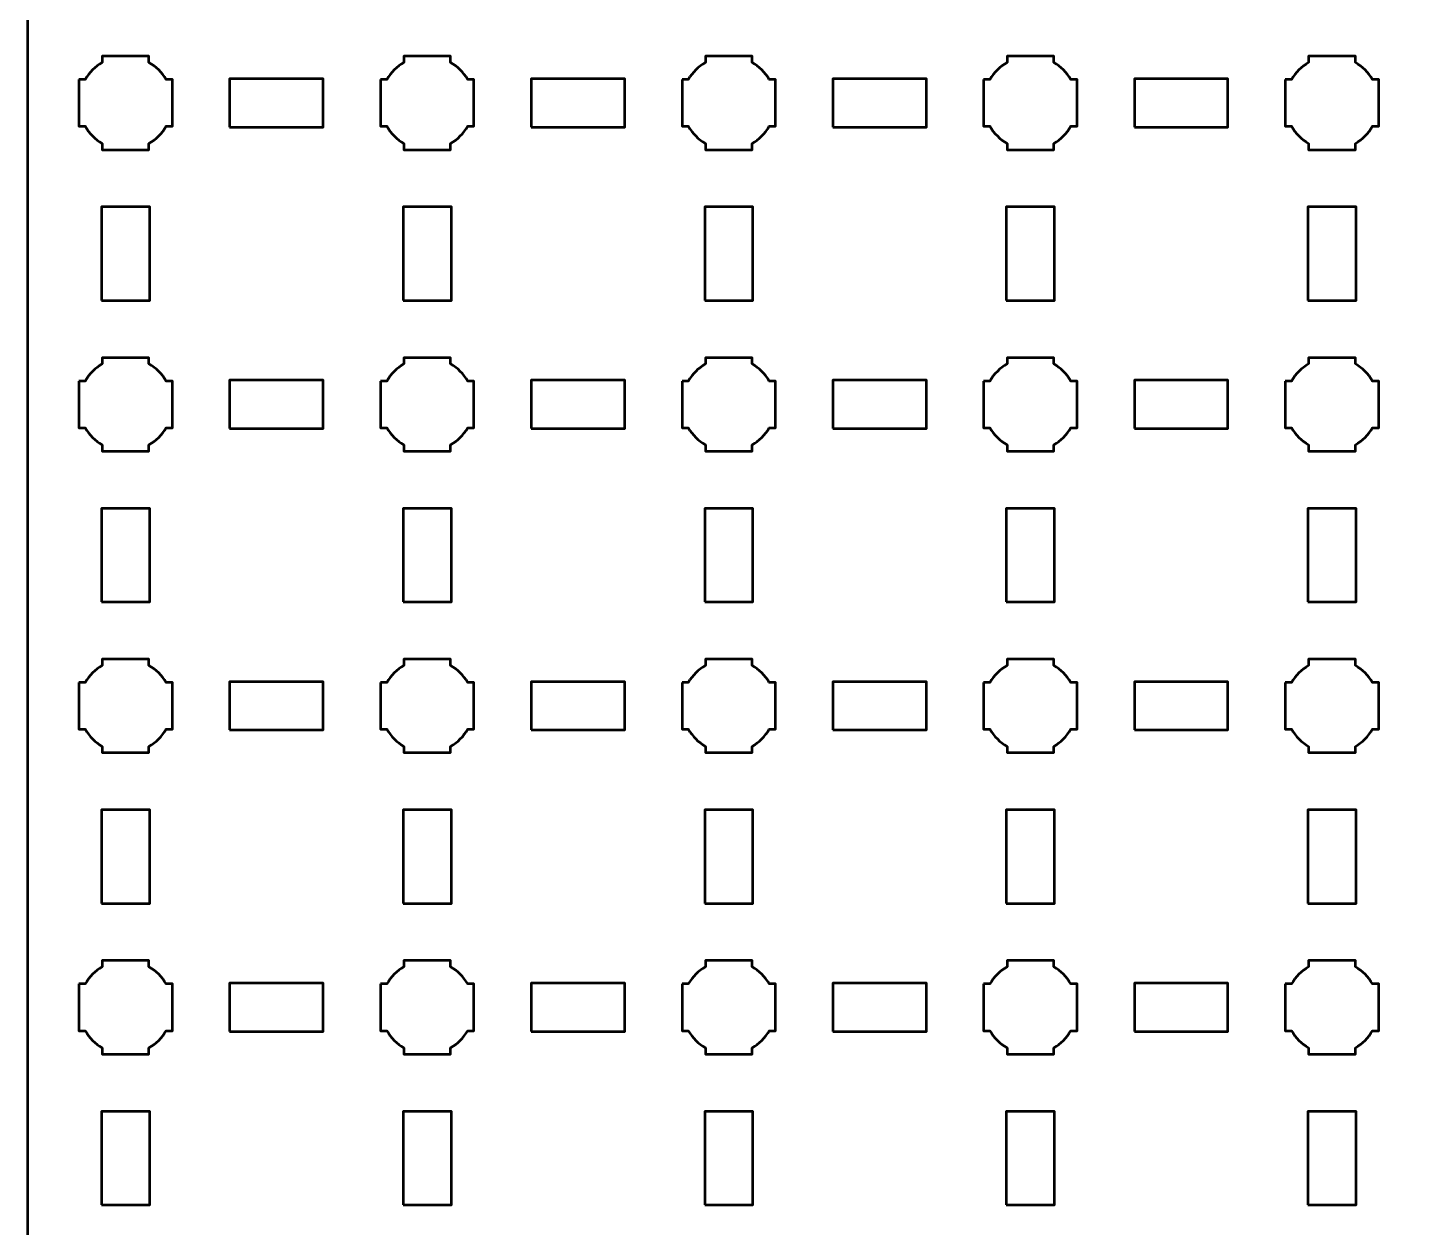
# Model space of a CAD drawing. Header units: centimetres. Extents: x -30.1 to 9.2, y -44.5 to 14.8.
# Drawn here: x -30.15 to -21, y -23.31 to -15.35 of the extents above; entities that cross this region are included whole.
import ezdxf

# ---------------------------------------------------------------- set-up
doc = ezdxf.new("R2010")
doc.units = ezdxf.units.CM
doc.header["$MEASUREMENT"] = 0
doc.layers.add('Layer 1', color=7, linetype='Continuous')

msp = doc.modelspace()

# ---------------------------------------------------------------- linework, layer by layer
at = {"layer": 'Layer 1', "color": 250, "lineweight": 53}
for points in [[(-28.81, -16.01), (-28.19, -16.01), (-28.19, -15.69), (-28.81, -15.69), (-28.81, -16.01)], [(-26.81, -16.01), (-26.19, -16.01), (-26.19, -15.69), (-26.81, -15.69), (-26.81, -16.01)], [(-24.81, -16.01), (-24.19, -16.01), (-24.19, -15.69), (-24.81, -15.69), (-24.81, -16.01)], [(-22.81, -16.01), (-22.19, -16.01), (-22.19, -15.69), (-22.81, -15.69), (-22.81, -16.01)], [(-29.66, -17.16), (-29.34, -17.16), (-29.34, -16.54), (-29.66, -16.54), (-29.66, -17.16)], [(-27.66, -17.16), (-27.34, -17.16), (-27.34, -16.54), (-27.66, -16.54), (-27.66, -17.16)], [(-25.66, -17.16), (-25.34, -17.16), (-25.34, -16.54), (-25.66, -16.54), (-25.66, -17.16)], [(-23.66, -17.16), (-23.34, -17.16), (-23.34, -16.54), (-23.66, -16.54), (-23.66, -17.16)], [(-21.66, -17.16), (-21.34, -17.16), (-21.34, -16.54), (-21.66, -16.54), (-21.66, -17.16)], [(-28.81, -18.01), (-28.19, -18.01), (-28.19, -17.69), (-28.81, -17.69), (-28.81, -18.01)], [(-26.81, -18.01), (-26.19, -18.01), (-26.19, -17.69), (-26.81, -17.69), (-26.81, -18.01)], [(-24.81, -18.01), (-24.19, -18.01), (-24.19, -17.69), (-24.81, -17.69), (-24.81, -18.01)], [(-22.81, -18.01), (-22.19, -18.01), (-22.19, -17.69), (-22.81, -17.69), (-22.81, -18.01)], [(-29.66, -19.16), (-29.34, -19.16), (-29.34, -18.54), (-29.66, -18.54), (-29.66, -19.16)], [(-27.66, -19.16), (-27.34, -19.16), (-27.34, -18.54), (-27.66, -18.54), (-27.66, -19.16)], [(-25.66, -19.16), (-25.34, -19.16), (-25.34, -18.54), (-25.66, -18.54), (-25.66, -19.16)], [(-23.66, -19.16), (-23.34, -19.16), (-23.34, -18.54), (-23.66, -18.54), (-23.66, -19.16)], [(-21.66, -19.16), (-21.34, -19.16), (-21.34, -18.54), (-21.66, -18.54), (-21.66, -19.16)], [(-28.81, -20.01), (-28.19, -20.01), (-28.19, -19.69), (-28.81, -19.69), (-28.81, -20.01)], [(-26.81, -20.01), (-26.19, -20.01), (-26.19, -19.69), (-26.81, -19.69), (-26.81, -20.01)], [(-24.81, -20.01), (-24.19, -20.01), (-24.19, -19.69), (-24.81, -19.69), (-24.81, -20.01)], [(-22.81, -20.01), (-22.19, -20.01), (-22.19, -19.69), (-22.81, -19.69), (-22.81, -20.01)], [(-29.66, -21.16), (-29.34, -21.16), (-29.34, -20.54), (-29.66, -20.54), (-29.66, -21.16)], [(-27.66, -21.16), (-27.34, -21.16), (-27.34, -20.54), (-27.66, -20.54), (-27.66, -21.16)], [(-25.66, -21.16), (-25.34, -21.16), (-25.34, -20.54), (-25.66, -20.54), (-25.66, -21.16)], [(-23.66, -21.16), (-23.34, -21.16), (-23.34, -20.54), (-23.66, -20.54), (-23.66, -21.16)], [(-21.66, -21.16), (-21.34, -21.16), (-21.34, -20.54), (-21.66, -20.54), (-21.66, -21.16)], [(-28.81, -22.01), (-28.19, -22.01), (-28.19, -21.69), (-28.81, -21.69), (-28.81, -22.01)], [(-26.81, -22.01), (-26.19, -22.01), (-26.19, -21.69), (-26.81, -21.69), (-26.81, -22.01)], [(-24.81, -22.01), (-24.19, -22.01), (-24.19, -21.69), (-24.81, -21.69), (-24.81, -22.01)], [(-22.81, -22.01), (-22.19, -22.01), (-22.19, -21.69), (-22.81, -21.69), (-22.81, -22.01)], [(-29.66, -23.16), (-29.34, -23.16), (-29.34, -22.54), (-29.66, -22.54), (-29.66, -23.16)], [(-27.66, -23.16), (-27.34, -23.16), (-27.34, -22.54), (-27.66, -22.54), (-27.66, -23.16)], [(-25.66, -23.16), (-25.34, -23.16), (-25.34, -22.54), (-25.66, -22.54), (-25.66, -23.16)], [(-23.66, -23.16), (-23.34, -23.16), (-23.34, -22.54), (-23.66, -22.54), (-23.66, -23.16)], [(-21.66, -23.16), (-21.34, -23.16), (-21.34, -22.54), (-21.66, -22.54), (-21.66, -23.16)]]:
    msp.add_lwpolyline(points, close=True, dxfattribs=at)
msp.add_open_spline([(-30.15, -44), (-30.15, -44), (-30.15, 14.3), (-30.15, 14.3), (-30.15, 14.3), (-30.15, 14.57609), (-29.92609, 14.8), (-29.65, 14.8), (-29.65, 14.8), (-29.65, 14.8), (8.65, 14.8), (8.65, 14.8), (8.65, 14.8), (8.92609, 14.8), (9.15, 14.57609), (9.15, 14.3), (9.15, 14.3), (9.15, 14.3), (9.15, -44), (9.15, -44), (9.15, -44), (9.15, -44.27609), (8.92609, -44.5), (8.65, -44.5), (8.65, -44.5), (8.65, -44.5), (-29.65, -44.5), (-29.65, -44.5), (-29.65, -44.5), (-29.92609, -44.5), (-30.15, -44.27609), (-30.15, -44)], degree=3, knots=[0, 0, 0, 0, 0.125, 0.125, 0.125, 0.125, 0.25, 0.25, 0.25, 0.25, 0.375, 0.375, 0.375, 0.375, 0.5, 0.5, 0.5, 0.5, 0.625, 0.625, 0.625, 0.625, 0.75, 0.75, 0.75, 0.75, 0.875, 0.875, 0.875, 0.875, 1, 1, 1, 1], dxfattribs=at)
at = {"layer": 'Layer 1', "lineweight": 53}
for points in [[(-29.81, -15.695), (-29.81, -15.695), (-29.76851, -15.695), (-29.76851, -15.695), (-29.76851, -15.695), (-29.74128, -15.64795), (-29.70205, -15.60872), (-29.655, -15.58149), (-29.655, -15.58149), (-29.655, -15.58149), (-29.655, -15.54), (-29.655, -15.54), (-29.655, -15.54), (-29.655, -15.54), (-29.5, -15.54), (-29.5, -15.54), (-29.5, -15.54), (-29.5, -15.54), (-29.345, -15.54), (-29.345, -15.54), (-29.345, -15.54), (-29.345, -15.54), (-29.345, -15.58149), (-29.345, -15.58149), (-29.345, -15.58149), (-29.29795, -15.60872), (-29.25872, -15.64795), (-29.23149, -15.695), (-29.23149, -15.695), (-29.23149, -15.695), (-29.19, -15.695), (-29.19, -15.695), (-29.19, -15.695), (-29.19, -15.695), (-29.19, -15.85), (-29.19, -15.85), (-29.19, -15.85), (-29.19, -15.85), (-29.19, -16.005), (-29.19, -16.005), (-29.19, -16.005), (-29.19, -16.005), (-29.23149, -16.005), (-29.23149, -16.005), (-29.23149, -16.005), (-29.25872, -16.05205), (-29.29795, -16.09128), (-29.345, -16.11851), (-29.345, -16.11851), (-29.345, -16.11851), (-29.345, -16.16), (-29.345, -16.16), (-29.345, -16.16), (-29.345, -16.16), (-29.5, -16.16), (-29.5, -16.16), (-29.5, -16.16), (-29.5, -16.16), (-29.655, -16.16), (-29.655, -16.16), (-29.655, -16.16), (-29.655, -16.16), (-29.655, -16.11851), (-29.655, -16.11851), (-29.655, -16.11851), (-29.70205, -16.09128), (-29.74128, -16.05205), (-29.76851, -16.005), (-29.76851, -16.005), (-29.76851, -16.005), (-29.81, -16.005), (-29.81, -16.005), (-29.81, -16.005), (-29.81, -16.005), (-29.81, -15.85), (-29.81, -15.85), (-29.81, -15.85), (-29.81, -15.85), (-29.81, -15.695), (-29.81, -15.695)], [(-27.81, -15.695), (-27.81, -15.695), (-27.76851, -15.695), (-27.76851, -15.695), (-27.76851, -15.695), (-27.74128, -15.64795), (-27.70205, -15.60872), (-27.655, -15.58149), (-27.655, -15.58149), (-27.655, -15.58149), (-27.655, -15.54), (-27.655, -15.54), (-27.655, -15.54), (-27.655, -15.54), (-27.5, -15.54), (-27.5, -15.54), (-27.5, -15.54), (-27.5, -15.54), (-27.345, -15.54), (-27.345, -15.54), (-27.345, -15.54), (-27.345, -15.54), (-27.345, -15.58149), (-27.345, -15.58149), (-27.345, -15.58149), (-27.29795, -15.60872), (-27.25872, -15.64795), (-27.23149, -15.695), (-27.23149, -15.695), (-27.23149, -15.695), (-27.19, -15.695), (-27.19, -15.695), (-27.19, -15.695), (-27.19, -15.695), (-27.19, -15.85), (-27.19, -15.85), (-27.19, -15.85), (-27.19, -15.85), (-27.19, -16.005), (-27.19, -16.005), (-27.19, -16.005), (-27.19, -16.005), (-27.23149, -16.005), (-27.23149, -16.005), (-27.23149, -16.005), (-27.25872, -16.05205), (-27.29795, -16.09128), (-27.345, -16.11851), (-27.345, -16.11851), (-27.345, -16.11851), (-27.345, -16.16), (-27.345, -16.16), (-27.345, -16.16), (-27.345, -16.16), (-27.5, -16.16), (-27.5, -16.16), (-27.5, -16.16), (-27.5, -16.16), (-27.655, -16.16), (-27.655, -16.16), (-27.655, -16.16), (-27.655, -16.16), (-27.655, -16.11851), (-27.655, -16.11851), (-27.655, -16.11851), (-27.70205, -16.09128), (-27.74128, -16.05205), (-27.76851, -16.005), (-27.76851, -16.005), (-27.76851, -16.005), (-27.81, -16.005), (-27.81, -16.005), (-27.81, -16.005), (-27.81, -16.005), (-27.81, -15.85), (-27.81, -15.85), (-27.81, -15.85), (-27.81, -15.85), (-27.81, -15.695), (-27.81, -15.695)], [(-25.81, -15.695), (-25.81, -15.695), (-25.76851, -15.695), (-25.76851, -15.695), (-25.76851, -15.695), (-25.74128, -15.64795), (-25.70205, -15.60872), (-25.655, -15.58149), (-25.655, -15.58149), (-25.655, -15.58149), (-25.655, -15.54), (-25.655, -15.54), (-25.655, -15.54), (-25.655, -15.54), (-25.5, -15.54), (-25.5, -15.54), (-25.5, -15.54), (-25.5, -15.54), (-25.345, -15.54), (-25.345, -15.54), (-25.345, -15.54), (-25.345, -15.54), (-25.345, -15.58149), (-25.345, -15.58149), (-25.345, -15.58149), (-25.29795, -15.60872), (-25.25872, -15.64795), (-25.23149, -15.695), (-25.23149, -15.695), (-25.23149, -15.695), (-25.19, -15.695), (-25.19, -15.695), (-25.19, -15.695), (-25.19, -15.695), (-25.19, -15.85), (-25.19, -15.85), (-25.19, -15.85), (-25.19, -15.85), (-25.19, -16.005), (-25.19, -16.005), (-25.19, -16.005), (-25.19, -16.005), (-25.23149, -16.005), (-25.23149, -16.005), (-25.23149, -16.005), (-25.25872, -16.05205), (-25.29795, -16.09128), (-25.345, -16.11851), (-25.345, -16.11851), (-25.345, -16.11851), (-25.345, -16.16), (-25.345, -16.16), (-25.345, -16.16), (-25.345, -16.16), (-25.5, -16.16), (-25.5, -16.16), (-25.5, -16.16), (-25.5, -16.16), (-25.655, -16.16), (-25.655, -16.16), (-25.655, -16.16), (-25.655, -16.16), (-25.655, -16.11851), (-25.655, -16.11851), (-25.655, -16.11851), (-25.70205, -16.09128), (-25.74128, -16.05205), (-25.76851, -16.005), (-25.76851, -16.005), (-25.76851, -16.005), (-25.81, -16.005), (-25.81, -16.005), (-25.81, -16.005), (-25.81, -16.005), (-25.81, -15.85), (-25.81, -15.85), (-25.81, -15.85), (-25.81, -15.85), (-25.81, -15.695), (-25.81, -15.695)], [(-23.81, -15.695), (-23.81, -15.695), (-23.76851, -15.695), (-23.76851, -15.695), (-23.76851, -15.695), (-23.74128, -15.64795), (-23.70205, -15.60872), (-23.655, -15.58149), (-23.655, -15.58149), (-23.655, -15.58149), (-23.655, -15.54), (-23.655, -15.54), (-23.655, -15.54), (-23.655, -15.54), (-23.5, -15.54), (-23.5, -15.54), (-23.5, -15.54), (-23.5, -15.54), (-23.345, -15.54), (-23.345, -15.54), (-23.345, -15.54), (-23.345, -15.54), (-23.345, -15.58149), (-23.345, -15.58149), (-23.345, -15.58149), (-23.29795, -15.60872), (-23.25872, -15.64795), (-23.23149, -15.695), (-23.23149, -15.695), (-23.23149, -15.695), (-23.19, -15.695), (-23.19, -15.695), (-23.19, -15.695), (-23.19, -15.695), (-23.19, -15.85), (-23.19, -15.85), (-23.19, -15.85), (-23.19, -15.85), (-23.19, -16.005), (-23.19, -16.005), (-23.19, -16.005), (-23.19, -16.005), (-23.23149, -16.005), (-23.23149, -16.005), (-23.23149, -16.005), (-23.25872, -16.05205), (-23.29795, -16.09128), (-23.345, -16.11851), (-23.345, -16.11851), (-23.345, -16.11851), (-23.345, -16.16), (-23.345, -16.16), (-23.345, -16.16), (-23.345, -16.16), (-23.5, -16.16), (-23.5, -16.16), (-23.5, -16.16), (-23.5, -16.16), (-23.655, -16.16), (-23.655, -16.16), (-23.655, -16.16), (-23.655, -16.16), (-23.655, -16.11851), (-23.655, -16.11851), (-23.655, -16.11851), (-23.70205, -16.09128), (-23.74128, -16.05205), (-23.76851, -16.005), (-23.76851, -16.005), (-23.76851, -16.005), (-23.81, -16.005), (-23.81, -16.005), (-23.81, -16.005), (-23.81, -16.005), (-23.81, -15.85), (-23.81, -15.85), (-23.81, -15.85), (-23.81, -15.85), (-23.81, -15.695), (-23.81, -15.695)], [(-21.81, -15.695), (-21.81, -15.695), (-21.76851, -15.695), (-21.76851, -15.695), (-21.76851, -15.695), (-21.74128, -15.64795), (-21.70205, -15.60872), (-21.655, -15.58149), (-21.655, -15.58149), (-21.655, -15.58149), (-21.655, -15.54), (-21.655, -15.54), (-21.655, -15.54), (-21.655, -15.54), (-21.5, -15.54), (-21.5, -15.54), (-21.5, -15.54), (-21.5, -15.54), (-21.345, -15.54), (-21.345, -15.54), (-21.345, -15.54), (-21.345, -15.54), (-21.345, -15.58149), (-21.345, -15.58149), (-21.345, -15.58149), (-21.29795, -15.60872), (-21.25872, -15.64795), (-21.23149, -15.695), (-21.23149, -15.695), (-21.23149, -15.695), (-21.19, -15.695), (-21.19, -15.695), (-21.19, -15.695), (-21.19, -15.695), (-21.19, -15.85), (-21.19, -15.85), (-21.19, -15.85), (-21.19, -15.85), (-21.19, -16.005), (-21.19, -16.005), (-21.19, -16.005), (-21.19, -16.005), (-21.23149, -16.005), (-21.23149, -16.005), (-21.23149, -16.005), (-21.25872, -16.05205), (-21.29795, -16.09128), (-21.345, -16.11851), (-21.345, -16.11851), (-21.345, -16.11851), (-21.345, -16.16), (-21.345, -16.16), (-21.345, -16.16), (-21.345, -16.16), (-21.5, -16.16), (-21.5, -16.16), (-21.5, -16.16), (-21.5, -16.16), (-21.655, -16.16), (-21.655, -16.16), (-21.655, -16.16), (-21.655, -16.16), (-21.655, -16.11851), (-21.655, -16.11851), (-21.655, -16.11851), (-21.70205, -16.09128), (-21.74128, -16.05205), (-21.76851, -16.005), (-21.76851, -16.005), (-21.76851, -16.005), (-21.81, -16.005), (-21.81, -16.005), (-21.81, -16.005), (-21.81, -16.005), (-21.81, -15.85), (-21.81, -15.85), (-21.81, -15.85), (-21.81, -15.85), (-21.81, -15.695), (-21.81, -15.695)], [(-29.81, -17.695), (-29.81, -17.695), (-29.76851, -17.695), (-29.76851, -17.695), (-29.76851, -17.695), (-29.74128, -17.64795), (-29.70205, -17.60872), (-29.655, -17.58149), (-29.655, -17.58149), (-29.655, -17.58149), (-29.655, -17.54), (-29.655, -17.54), (-29.655, -17.54), (-29.655, -17.54), (-29.5, -17.54), (-29.5, -17.54), (-29.5, -17.54), (-29.5, -17.54), (-29.345, -17.54), (-29.345, -17.54), (-29.345, -17.54), (-29.345, -17.54), (-29.345, -17.58149), (-29.345, -17.58149), (-29.345, -17.58149), (-29.29795, -17.60872), (-29.25872, -17.64795), (-29.23149, -17.695), (-29.23149, -17.695), (-29.23149, -17.695), (-29.19, -17.695), (-29.19, -17.695), (-29.19, -17.695), (-29.19, -17.695), (-29.19, -17.85), (-29.19, -17.85), (-29.19, -17.85), (-29.19, -17.85), (-29.19, -18.005), (-29.19, -18.005), (-29.19, -18.005), (-29.19, -18.005), (-29.23149, -18.005), (-29.23149, -18.005), (-29.23149, -18.005), (-29.25872, -18.05205), (-29.29795, -18.09128), (-29.345, -18.11851), (-29.345, -18.11851), (-29.345, -18.11851), (-29.345, -18.16), (-29.345, -18.16), (-29.345, -18.16), (-29.345, -18.16), (-29.5, -18.16), (-29.5, -18.16), (-29.5, -18.16), (-29.5, -18.16), (-29.655, -18.16), (-29.655, -18.16), (-29.655, -18.16), (-29.655, -18.16), (-29.655, -18.11851), (-29.655, -18.11851), (-29.655, -18.11851), (-29.70205, -18.09128), (-29.74128, -18.05205), (-29.76851, -18.005), (-29.76851, -18.005), (-29.76851, -18.005), (-29.81, -18.005), (-29.81, -18.005), (-29.81, -18.005), (-29.81, -18.005), (-29.81, -17.85), (-29.81, -17.85), (-29.81, -17.85), (-29.81, -17.85), (-29.81, -17.695), (-29.81, -17.695)], [(-27.81, -17.695), (-27.81, -17.695), (-27.76851, -17.695), (-27.76851, -17.695), (-27.76851, -17.695), (-27.74128, -17.64795), (-27.70205, -17.60872), (-27.655, -17.58149), (-27.655, -17.58149), (-27.655, -17.58149), (-27.655, -17.54), (-27.655, -17.54), (-27.655, -17.54), (-27.655, -17.54), (-27.5, -17.54), (-27.5, -17.54), (-27.5, -17.54), (-27.5, -17.54), (-27.345, -17.54), (-27.345, -17.54), (-27.345, -17.54), (-27.345, -17.54), (-27.345, -17.58149), (-27.345, -17.58149), (-27.345, -17.58149), (-27.29795, -17.60872), (-27.25872, -17.64795), (-27.23149, -17.695), (-27.23149, -17.695), (-27.23149, -17.695), (-27.19, -17.695), (-27.19, -17.695), (-27.19, -17.695), (-27.19, -17.695), (-27.19, -17.85), (-27.19, -17.85), (-27.19, -17.85), (-27.19, -17.85), (-27.19, -18.005), (-27.19, -18.005), (-27.19, -18.005), (-27.19, -18.005), (-27.23149, -18.005), (-27.23149, -18.005), (-27.23149, -18.005), (-27.25872, -18.05205), (-27.29795, -18.09128), (-27.345, -18.11851), (-27.345, -18.11851), (-27.345, -18.11851), (-27.345, -18.16), (-27.345, -18.16), (-27.345, -18.16), (-27.345, -18.16), (-27.5, -18.16), (-27.5, -18.16), (-27.5, -18.16), (-27.5, -18.16), (-27.655, -18.16), (-27.655, -18.16), (-27.655, -18.16), (-27.655, -18.16), (-27.655, -18.11851), (-27.655, -18.11851), (-27.655, -18.11851), (-27.70205, -18.09128), (-27.74128, -18.05205), (-27.76851, -18.005), (-27.76851, -18.005), (-27.76851, -18.005), (-27.81, -18.005), (-27.81, -18.005), (-27.81, -18.005), (-27.81, -18.005), (-27.81, -17.85), (-27.81, -17.85), (-27.81, -17.85), (-27.81, -17.85), (-27.81, -17.695), (-27.81, -17.695)], [(-25.81, -17.695), (-25.81, -17.695), (-25.76851, -17.695), (-25.76851, -17.695), (-25.76851, -17.695), (-25.74128, -17.64795), (-25.70205, -17.60872), (-25.655, -17.58149), (-25.655, -17.58149), (-25.655, -17.58149), (-25.655, -17.54), (-25.655, -17.54), (-25.655, -17.54), (-25.655, -17.54), (-25.5, -17.54), (-25.5, -17.54), (-25.5, -17.54), (-25.5, -17.54), (-25.345, -17.54), (-25.345, -17.54), (-25.345, -17.54), (-25.345, -17.54), (-25.345, -17.58149), (-25.345, -17.58149), (-25.345, -17.58149), (-25.29795, -17.60872), (-25.25872, -17.64795), (-25.23149, -17.695), (-25.23149, -17.695), (-25.23149, -17.695), (-25.19, -17.695), (-25.19, -17.695), (-25.19, -17.695), (-25.19, -17.695), (-25.19, -17.85), (-25.19, -17.85), (-25.19, -17.85), (-25.19, -17.85), (-25.19, -18.005), (-25.19, -18.005), (-25.19, -18.005), (-25.19, -18.005), (-25.23149, -18.005), (-25.23149, -18.005), (-25.23149, -18.005), (-25.25872, -18.05205), (-25.29795, -18.09128), (-25.345, -18.11851), (-25.345, -18.11851), (-25.345, -18.11851), (-25.345, -18.16), (-25.345, -18.16), (-25.345, -18.16), (-25.345, -18.16), (-25.5, -18.16), (-25.5, -18.16), (-25.5, -18.16), (-25.5, -18.16), (-25.655, -18.16), (-25.655, -18.16), (-25.655, -18.16), (-25.655, -18.16), (-25.655, -18.11851), (-25.655, -18.11851), (-25.655, -18.11851), (-25.70205, -18.09128), (-25.74128, -18.05205), (-25.76851, -18.005), (-25.76851, -18.005), (-25.76851, -18.005), (-25.81, -18.005), (-25.81, -18.005), (-25.81, -18.005), (-25.81, -18.005), (-25.81, -17.85), (-25.81, -17.85), (-25.81, -17.85), (-25.81, -17.85), (-25.81, -17.695), (-25.81, -17.695)], [(-23.81, -17.695), (-23.81, -17.695), (-23.76851, -17.695), (-23.76851, -17.695), (-23.76851, -17.695), (-23.74128, -17.64795), (-23.70205, -17.60872), (-23.655, -17.58149), (-23.655, -17.58149), (-23.655, -17.58149), (-23.655, -17.54), (-23.655, -17.54), (-23.655, -17.54), (-23.655, -17.54), (-23.5, -17.54), (-23.5, -17.54), (-23.5, -17.54), (-23.5, -17.54), (-23.345, -17.54), (-23.345, -17.54), (-23.345, -17.54), (-23.345, -17.54), (-23.345, -17.58149), (-23.345, -17.58149), (-23.345, -17.58149), (-23.29795, -17.60872), (-23.25872, -17.64795), (-23.23149, -17.695), (-23.23149, -17.695), (-23.23149, -17.695), (-23.19, -17.695), (-23.19, -17.695), (-23.19, -17.695), (-23.19, -17.695), (-23.19, -17.85), (-23.19, -17.85), (-23.19, -17.85), (-23.19, -17.85), (-23.19, -18.005), (-23.19, -18.005), (-23.19, -18.005), (-23.19, -18.005), (-23.23149, -18.005), (-23.23149, -18.005), (-23.23149, -18.005), (-23.25872, -18.05205), (-23.29795, -18.09128), (-23.345, -18.11851), (-23.345, -18.11851), (-23.345, -18.11851), (-23.345, -18.16), (-23.345, -18.16), (-23.345, -18.16), (-23.345, -18.16), (-23.5, -18.16), (-23.5, -18.16), (-23.5, -18.16), (-23.5, -18.16), (-23.655, -18.16), (-23.655, -18.16), (-23.655, -18.16), (-23.655, -18.16), (-23.655, -18.11851), (-23.655, -18.11851), (-23.655, -18.11851), (-23.70205, -18.09128), (-23.74128, -18.05205), (-23.76851, -18.005), (-23.76851, -18.005), (-23.76851, -18.005), (-23.81, -18.005), (-23.81, -18.005), (-23.81, -18.005), (-23.81, -18.005), (-23.81, -17.85), (-23.81, -17.85), (-23.81, -17.85), (-23.81, -17.85), (-23.81, -17.695), (-23.81, -17.695)], [(-21.81, -17.695), (-21.81, -17.695), (-21.76851, -17.695), (-21.76851, -17.695), (-21.76851, -17.695), (-21.74128, -17.64795), (-21.70205, -17.60872), (-21.655, -17.58149), (-21.655, -17.58149), (-21.655, -17.58149), (-21.655, -17.54), (-21.655, -17.54), (-21.655, -17.54), (-21.655, -17.54), (-21.5, -17.54), (-21.5, -17.54), (-21.5, -17.54), (-21.5, -17.54), (-21.345, -17.54), (-21.345, -17.54), (-21.345, -17.54), (-21.345, -17.54), (-21.345, -17.58149), (-21.345, -17.58149), (-21.345, -17.58149), (-21.29795, -17.60872), (-21.25872, -17.64795), (-21.23149, -17.695), (-21.23149, -17.695), (-21.23149, -17.695), (-21.19, -17.695), (-21.19, -17.695), (-21.19, -17.695), (-21.19, -17.695), (-21.19, -17.85), (-21.19, -17.85), (-21.19, -17.85), (-21.19, -17.85), (-21.19, -18.005), (-21.19, -18.005), (-21.19, -18.005), (-21.19, -18.005), (-21.23149, -18.005), (-21.23149, -18.005), (-21.23149, -18.005), (-21.25872, -18.05205), (-21.29795, -18.09128), (-21.345, -18.11851), (-21.345, -18.11851), (-21.345, -18.11851), (-21.345, -18.16), (-21.345, -18.16), (-21.345, -18.16), (-21.345, -18.16), (-21.5, -18.16), (-21.5, -18.16), (-21.5, -18.16), (-21.5, -18.16), (-21.655, -18.16), (-21.655, -18.16), (-21.655, -18.16), (-21.655, -18.16), (-21.655, -18.11851), (-21.655, -18.11851), (-21.655, -18.11851), (-21.70205, -18.09128), (-21.74128, -18.05205), (-21.76851, -18.005), (-21.76851, -18.005), (-21.76851, -18.005), (-21.81, -18.005), (-21.81, -18.005), (-21.81, -18.005), (-21.81, -18.005), (-21.81, -17.85), (-21.81, -17.85), (-21.81, -17.85), (-21.81, -17.85), (-21.81, -17.695), (-21.81, -17.695)], [(-29.81, -19.695), (-29.81, -19.695), (-29.76851, -19.695), (-29.76851, -19.695), (-29.76851, -19.695), (-29.74128, -19.64795), (-29.70205, -19.60872), (-29.655, -19.58149), (-29.655, -19.58149), (-29.655, -19.58149), (-29.655, -19.54), (-29.655, -19.54), (-29.655, -19.54), (-29.655, -19.54), (-29.5, -19.54), (-29.5, -19.54), (-29.5, -19.54), (-29.5, -19.54), (-29.345, -19.54), (-29.345, -19.54), (-29.345, -19.54), (-29.345, -19.54), (-29.345, -19.58149), (-29.345, -19.58149), (-29.345, -19.58149), (-29.29795, -19.60872), (-29.25872, -19.64795), (-29.23149, -19.695), (-29.23149, -19.695), (-29.23149, -19.695), (-29.19, -19.695), (-29.19, -19.695), (-29.19, -19.695), (-29.19, -19.695), (-29.19, -19.85), (-29.19, -19.85), (-29.19, -19.85), (-29.19, -19.85), (-29.19, -20.005), (-29.19, -20.005), (-29.19, -20.005), (-29.19, -20.005), (-29.23149, -20.005), (-29.23149, -20.005), (-29.23149, -20.005), (-29.25872, -20.05205), (-29.29795, -20.09128), (-29.345, -20.11851), (-29.345, -20.11851), (-29.345, -20.11851), (-29.345, -20.16), (-29.345, -20.16), (-29.345, -20.16), (-29.345, -20.16), (-29.5, -20.16), (-29.5, -20.16), (-29.5, -20.16), (-29.5, -20.16), (-29.655, -20.16), (-29.655, -20.16), (-29.655, -20.16), (-29.655, -20.16), (-29.655, -20.11851), (-29.655, -20.11851), (-29.655, -20.11851), (-29.70205, -20.09128), (-29.74128, -20.05205), (-29.76851, -20.005), (-29.76851, -20.005), (-29.76851, -20.005), (-29.81, -20.005), (-29.81, -20.005), (-29.81, -20.005), (-29.81, -20.005), (-29.81, -19.85), (-29.81, -19.85), (-29.81, -19.85), (-29.81, -19.85), (-29.81, -19.695), (-29.81, -19.695)], [(-27.81, -19.695), (-27.81, -19.695), (-27.76851, -19.695), (-27.76851, -19.695), (-27.76851, -19.695), (-27.74128, -19.64795), (-27.70205, -19.60872), (-27.655, -19.58149), (-27.655, -19.58149), (-27.655, -19.58149), (-27.655, -19.54), (-27.655, -19.54), (-27.655, -19.54), (-27.655, -19.54), (-27.5, -19.54), (-27.5, -19.54), (-27.5, -19.54), (-27.5, -19.54), (-27.345, -19.54), (-27.345, -19.54), (-27.345, -19.54), (-27.345, -19.54), (-27.345, -19.58149), (-27.345, -19.58149), (-27.345, -19.58149), (-27.29795, -19.60872), (-27.25872, -19.64795), (-27.23149, -19.695), (-27.23149, -19.695), (-27.23149, -19.695), (-27.19, -19.695), (-27.19, -19.695), (-27.19, -19.695), (-27.19, -19.695), (-27.19, -19.85), (-27.19, -19.85), (-27.19, -19.85), (-27.19, -19.85), (-27.19, -20.005), (-27.19, -20.005), (-27.19, -20.005), (-27.19, -20.005), (-27.23149, -20.005), (-27.23149, -20.005), (-27.23149, -20.005), (-27.25872, -20.05205), (-27.29795, -20.09128), (-27.345, -20.11851), (-27.345, -20.11851), (-27.345, -20.11851), (-27.345, -20.16), (-27.345, -20.16), (-27.345, -20.16), (-27.345, -20.16), (-27.5, -20.16), (-27.5, -20.16), (-27.5, -20.16), (-27.5, -20.16), (-27.655, -20.16), (-27.655, -20.16), (-27.655, -20.16), (-27.655, -20.16), (-27.655, -20.11851), (-27.655, -20.11851), (-27.655, -20.11851), (-27.70205, -20.09128), (-27.74128, -20.05205), (-27.76851, -20.005), (-27.76851, -20.005), (-27.76851, -20.005), (-27.81, -20.005), (-27.81, -20.005), (-27.81, -20.005), (-27.81, -20.005), (-27.81, -19.85), (-27.81, -19.85), (-27.81, -19.85), (-27.81, -19.85), (-27.81, -19.695), (-27.81, -19.695)], [(-25.81, -19.695), (-25.81, -19.695), (-25.76851, -19.695), (-25.76851, -19.695), (-25.76851, -19.695), (-25.74128, -19.64795), (-25.70205, -19.60872), (-25.655, -19.58149), (-25.655, -19.58149), (-25.655, -19.58149), (-25.655, -19.54), (-25.655, -19.54), (-25.655, -19.54), (-25.655, -19.54), (-25.5, -19.54), (-25.5, -19.54), (-25.5, -19.54), (-25.5, -19.54), (-25.345, -19.54), (-25.345, -19.54), (-25.345, -19.54), (-25.345, -19.54), (-25.345, -19.58149), (-25.345, -19.58149), (-25.345, -19.58149), (-25.29795, -19.60872), (-25.25872, -19.64795), (-25.23149, -19.695), (-25.23149, -19.695), (-25.23149, -19.695), (-25.19, -19.695), (-25.19, -19.695), (-25.19, -19.695), (-25.19, -19.695), (-25.19, -19.85), (-25.19, -19.85), (-25.19, -19.85), (-25.19, -19.85), (-25.19, -20.005), (-25.19, -20.005), (-25.19, -20.005), (-25.19, -20.005), (-25.23149, -20.005), (-25.23149, -20.005), (-25.23149, -20.005), (-25.25872, -20.05205), (-25.29795, -20.09128), (-25.345, -20.11851), (-25.345, -20.11851), (-25.345, -20.11851), (-25.345, -20.16), (-25.345, -20.16), (-25.345, -20.16), (-25.345, -20.16), (-25.5, -20.16), (-25.5, -20.16), (-25.5, -20.16), (-25.5, -20.16), (-25.655, -20.16), (-25.655, -20.16), (-25.655, -20.16), (-25.655, -20.16), (-25.655, -20.11851), (-25.655, -20.11851), (-25.655, -20.11851), (-25.70205, -20.09128), (-25.74128, -20.05205), (-25.76851, -20.005), (-25.76851, -20.005), (-25.76851, -20.005), (-25.81, -20.005), (-25.81, -20.005), (-25.81, -20.005), (-25.81, -20.005), (-25.81, -19.85), (-25.81, -19.85), (-25.81, -19.85), (-25.81, -19.85), (-25.81, -19.695), (-25.81, -19.695)], [(-23.81, -19.695), (-23.81, -19.695), (-23.76851, -19.695), (-23.76851, -19.695), (-23.76851, -19.695), (-23.74128, -19.64795), (-23.70205, -19.60872), (-23.655, -19.58149), (-23.655, -19.58149), (-23.655, -19.58149), (-23.655, -19.54), (-23.655, -19.54), (-23.655, -19.54), (-23.655, -19.54), (-23.5, -19.54), (-23.5, -19.54), (-23.5, -19.54), (-23.5, -19.54), (-23.345, -19.54), (-23.345, -19.54), (-23.345, -19.54), (-23.345, -19.54), (-23.345, -19.58149), (-23.345, -19.58149), (-23.345, -19.58149), (-23.29795, -19.60872), (-23.25872, -19.64795), (-23.23149, -19.695), (-23.23149, -19.695), (-23.23149, -19.695), (-23.19, -19.695), (-23.19, -19.695), (-23.19, -19.695), (-23.19, -19.695), (-23.19, -19.85), (-23.19, -19.85), (-23.19, -19.85), (-23.19, -19.85), (-23.19, -20.005), (-23.19, -20.005), (-23.19, -20.005), (-23.19, -20.005), (-23.23149, -20.005), (-23.23149, -20.005), (-23.23149, -20.005), (-23.25872, -20.05205), (-23.29795, -20.09128), (-23.345, -20.11851), (-23.345, -20.11851), (-23.345, -20.11851), (-23.345, -20.16), (-23.345, -20.16), (-23.345, -20.16), (-23.345, -20.16), (-23.5, -20.16), (-23.5, -20.16), (-23.5, -20.16), (-23.5, -20.16), (-23.655, -20.16), (-23.655, -20.16), (-23.655, -20.16), (-23.655, -20.16), (-23.655, -20.11851), (-23.655, -20.11851), (-23.655, -20.11851), (-23.70205, -20.09128), (-23.74128, -20.05205), (-23.76851, -20.005), (-23.76851, -20.005), (-23.76851, -20.005), (-23.81, -20.005), (-23.81, -20.005), (-23.81, -20.005), (-23.81, -20.005), (-23.81, -19.85), (-23.81, -19.85), (-23.81, -19.85), (-23.81, -19.85), (-23.81, -19.695), (-23.81, -19.695)], [(-21.81, -19.695), (-21.81, -19.695), (-21.76851, -19.695), (-21.76851, -19.695), (-21.76851, -19.695), (-21.74128, -19.64795), (-21.70205, -19.60872), (-21.655, -19.58149), (-21.655, -19.58149), (-21.655, -19.58149), (-21.655, -19.54), (-21.655, -19.54), (-21.655, -19.54), (-21.655, -19.54), (-21.5, -19.54), (-21.5, -19.54), (-21.5, -19.54), (-21.5, -19.54), (-21.345, -19.54), (-21.345, -19.54), (-21.345, -19.54), (-21.345, -19.54), (-21.345, -19.58149), (-21.345, -19.58149), (-21.345, -19.58149), (-21.29795, -19.60872), (-21.25872, -19.64795), (-21.23149, -19.695), (-21.23149, -19.695), (-21.23149, -19.695), (-21.19, -19.695), (-21.19, -19.695), (-21.19, -19.695), (-21.19, -19.695), (-21.19, -19.85), (-21.19, -19.85), (-21.19, -19.85), (-21.19, -19.85), (-21.19, -20.005), (-21.19, -20.005), (-21.19, -20.005), (-21.19, -20.005), (-21.23149, -20.005), (-21.23149, -20.005), (-21.23149, -20.005), (-21.25872, -20.05205), (-21.29795, -20.09128), (-21.345, -20.11851), (-21.345, -20.11851), (-21.345, -20.11851), (-21.345, -20.16), (-21.345, -20.16), (-21.345, -20.16), (-21.345, -20.16), (-21.5, -20.16), (-21.5, -20.16), (-21.5, -20.16), (-21.5, -20.16), (-21.655, -20.16), (-21.655, -20.16), (-21.655, -20.16), (-21.655, -20.16), (-21.655, -20.11851), (-21.655, -20.11851), (-21.655, -20.11851), (-21.70205, -20.09128), (-21.74128, -20.05205), (-21.76851, -20.005), (-21.76851, -20.005), (-21.76851, -20.005), (-21.81, -20.005), (-21.81, -20.005), (-21.81, -20.005), (-21.81, -20.005), (-21.81, -19.85), (-21.81, -19.85), (-21.81, -19.85), (-21.81, -19.85), (-21.81, -19.695), (-21.81, -19.695)], [(-29.81, -21.695), (-29.81, -21.695), (-29.76851, -21.695), (-29.76851, -21.695), (-29.76851, -21.695), (-29.74128, -21.64795), (-29.70205, -21.60872), (-29.655, -21.58149), (-29.655, -21.58149), (-29.655, -21.58149), (-29.655, -21.54), (-29.655, -21.54), (-29.655, -21.54), (-29.655, -21.54), (-29.5, -21.54), (-29.5, -21.54), (-29.5, -21.54), (-29.5, -21.54), (-29.345, -21.54), (-29.345, -21.54), (-29.345, -21.54), (-29.345, -21.54), (-29.345, -21.58149), (-29.345, -21.58149), (-29.345, -21.58149), (-29.29795, -21.60872), (-29.25872, -21.64795), (-29.23149, -21.695), (-29.23149, -21.695), (-29.23149, -21.695), (-29.19, -21.695), (-29.19, -21.695), (-29.19, -21.695), (-29.19, -21.695), (-29.19, -21.85), (-29.19, -21.85), (-29.19, -21.85), (-29.19, -21.85), (-29.19, -22.005), (-29.19, -22.005), (-29.19, -22.005), (-29.19, -22.005), (-29.23149, -22.005), (-29.23149, -22.005), (-29.23149, -22.005), (-29.25872, -22.05205), (-29.29795, -22.09128), (-29.345, -22.11851), (-29.345, -22.11851), (-29.345, -22.11851), (-29.345, -22.16), (-29.345, -22.16), (-29.345, -22.16), (-29.345, -22.16), (-29.5, -22.16), (-29.5, -22.16), (-29.5, -22.16), (-29.5, -22.16), (-29.655, -22.16), (-29.655, -22.16), (-29.655, -22.16), (-29.655, -22.16), (-29.655, -22.11851), (-29.655, -22.11851), (-29.655, -22.11851), (-29.70205, -22.09128), (-29.74128, -22.05205), (-29.76851, -22.005), (-29.76851, -22.005), (-29.76851, -22.005), (-29.81, -22.005), (-29.81, -22.005), (-29.81, -22.005), (-29.81, -22.005), (-29.81, -21.85), (-29.81, -21.85), (-29.81, -21.85), (-29.81, -21.85), (-29.81, -21.695), (-29.81, -21.695)], [(-27.81, -21.695), (-27.81, -21.695), (-27.76851, -21.695), (-27.76851, -21.695), (-27.76851, -21.695), (-27.74128, -21.64795), (-27.70205, -21.60872), (-27.655, -21.58149), (-27.655, -21.58149), (-27.655, -21.58149), (-27.655, -21.54), (-27.655, -21.54), (-27.655, -21.54), (-27.655, -21.54), (-27.5, -21.54), (-27.5, -21.54), (-27.5, -21.54), (-27.5, -21.54), (-27.345, -21.54), (-27.345, -21.54), (-27.345, -21.54), (-27.345, -21.54), (-27.345, -21.58149), (-27.345, -21.58149), (-27.345, -21.58149), (-27.29795, -21.60872), (-27.25872, -21.64795), (-27.23149, -21.695), (-27.23149, -21.695), (-27.23149, -21.695), (-27.19, -21.695), (-27.19, -21.695), (-27.19, -21.695), (-27.19, -21.695), (-27.19, -21.85), (-27.19, -21.85), (-27.19, -21.85), (-27.19, -21.85), (-27.19, -22.005), (-27.19, -22.005), (-27.19, -22.005), (-27.19, -22.005), (-27.23149, -22.005), (-27.23149, -22.005), (-27.23149, -22.005), (-27.25872, -22.05205), (-27.29795, -22.09128), (-27.345, -22.11851), (-27.345, -22.11851), (-27.345, -22.11851), (-27.345, -22.16), (-27.345, -22.16), (-27.345, -22.16), (-27.345, -22.16), (-27.5, -22.16), (-27.5, -22.16), (-27.5, -22.16), (-27.5, -22.16), (-27.655, -22.16), (-27.655, -22.16), (-27.655, -22.16), (-27.655, -22.16), (-27.655, -22.11851), (-27.655, -22.11851), (-27.655, -22.11851), (-27.70205, -22.09128), (-27.74128, -22.05205), (-27.76851, -22.005), (-27.76851, -22.005), (-27.76851, -22.005), (-27.81, -22.005), (-27.81, -22.005), (-27.81, -22.005), (-27.81, -22.005), (-27.81, -21.85), (-27.81, -21.85), (-27.81, -21.85), (-27.81, -21.85), (-27.81, -21.695), (-27.81, -21.695)], [(-25.81, -21.695), (-25.81, -21.695), (-25.76851, -21.695), (-25.76851, -21.695), (-25.76851, -21.695), (-25.74128, -21.64795), (-25.70205, -21.60872), (-25.655, -21.58149), (-25.655, -21.58149), (-25.655, -21.58149), (-25.655, -21.54), (-25.655, -21.54), (-25.655, -21.54), (-25.655, -21.54), (-25.5, -21.54), (-25.5, -21.54), (-25.5, -21.54), (-25.5, -21.54), (-25.345, -21.54), (-25.345, -21.54), (-25.345, -21.54), (-25.345, -21.54), (-25.345, -21.58149), (-25.345, -21.58149), (-25.345, -21.58149), (-25.29795, -21.60872), (-25.25872, -21.64795), (-25.23149, -21.695), (-25.23149, -21.695), (-25.23149, -21.695), (-25.19, -21.695), (-25.19, -21.695), (-25.19, -21.695), (-25.19, -21.695), (-25.19, -21.85), (-25.19, -21.85), (-25.19, -21.85), (-25.19, -21.85), (-25.19, -22.005), (-25.19, -22.005), (-25.19, -22.005), (-25.19, -22.005), (-25.23149, -22.005), (-25.23149, -22.005), (-25.23149, -22.005), (-25.25872, -22.05205), (-25.29795, -22.09128), (-25.345, -22.11851), (-25.345, -22.11851), (-25.345, -22.11851), (-25.345, -22.16), (-25.345, -22.16), (-25.345, -22.16), (-25.345, -22.16), (-25.5, -22.16), (-25.5, -22.16), (-25.5, -22.16), (-25.5, -22.16), (-25.655, -22.16), (-25.655, -22.16), (-25.655, -22.16), (-25.655, -22.16), (-25.655, -22.11851), (-25.655, -22.11851), (-25.655, -22.11851), (-25.70205, -22.09128), (-25.74128, -22.05205), (-25.76851, -22.005), (-25.76851, -22.005), (-25.76851, -22.005), (-25.81, -22.005), (-25.81, -22.005), (-25.81, -22.005), (-25.81, -22.005), (-25.81, -21.85), (-25.81, -21.85), (-25.81, -21.85), (-25.81, -21.85), (-25.81, -21.695), (-25.81, -21.695)], [(-23.81, -21.695), (-23.81, -21.695), (-23.76851, -21.695), (-23.76851, -21.695), (-23.76851, -21.695), (-23.74128, -21.64795), (-23.70205, -21.60872), (-23.655, -21.58149), (-23.655, -21.58149), (-23.655, -21.58149), (-23.655, -21.54), (-23.655, -21.54), (-23.655, -21.54), (-23.655, -21.54), (-23.5, -21.54), (-23.5, -21.54), (-23.5, -21.54), (-23.5, -21.54), (-23.345, -21.54), (-23.345, -21.54), (-23.345, -21.54), (-23.345, -21.54), (-23.345, -21.58149), (-23.345, -21.58149), (-23.345, -21.58149), (-23.29795, -21.60872), (-23.25872, -21.64795), (-23.23149, -21.695), (-23.23149, -21.695), (-23.23149, -21.695), (-23.19, -21.695), (-23.19, -21.695), (-23.19, -21.695), (-23.19, -21.695), (-23.19, -21.85), (-23.19, -21.85), (-23.19, -21.85), (-23.19, -21.85), (-23.19, -22.005), (-23.19, -22.005), (-23.19, -22.005), (-23.19, -22.005), (-23.23149, -22.005), (-23.23149, -22.005), (-23.23149, -22.005), (-23.25872, -22.05205), (-23.29795, -22.09128), (-23.345, -22.11851), (-23.345, -22.11851), (-23.345, -22.11851), (-23.345, -22.16), (-23.345, -22.16), (-23.345, -22.16), (-23.345, -22.16), (-23.5, -22.16), (-23.5, -22.16), (-23.5, -22.16), (-23.5, -22.16), (-23.655, -22.16), (-23.655, -22.16), (-23.655, -22.16), (-23.655, -22.16), (-23.655, -22.11851), (-23.655, -22.11851), (-23.655, -22.11851), (-23.70205, -22.09128), (-23.74128, -22.05205), (-23.76851, -22.005), (-23.76851, -22.005), (-23.76851, -22.005), (-23.81, -22.005), (-23.81, -22.005), (-23.81, -22.005), (-23.81, -22.005), (-23.81, -21.85), (-23.81, -21.85), (-23.81, -21.85), (-23.81, -21.85), (-23.81, -21.695), (-23.81, -21.695)], [(-21.81, -21.695), (-21.81, -21.695), (-21.76851, -21.695), (-21.76851, -21.695), (-21.76851, -21.695), (-21.74128, -21.64795), (-21.70205, -21.60872), (-21.655, -21.58149), (-21.655, -21.58149), (-21.655, -21.58149), (-21.655, -21.54), (-21.655, -21.54), (-21.655, -21.54), (-21.655, -21.54), (-21.5, -21.54), (-21.5, -21.54), (-21.5, -21.54), (-21.5, -21.54), (-21.345, -21.54), (-21.345, -21.54), (-21.345, -21.54), (-21.345, -21.54), (-21.345, -21.58149), (-21.345, -21.58149), (-21.345, -21.58149), (-21.29795, -21.60872), (-21.25872, -21.64795), (-21.23149, -21.695), (-21.23149, -21.695), (-21.23149, -21.695), (-21.19, -21.695), (-21.19, -21.695), (-21.19, -21.695), (-21.19, -21.695), (-21.19, -21.85), (-21.19, -21.85), (-21.19, -21.85), (-21.19, -21.85), (-21.19, -22.005), (-21.19, -22.005), (-21.19, -22.005), (-21.19, -22.005), (-21.23149, -22.005), (-21.23149, -22.005), (-21.23149, -22.005), (-21.25872, -22.05205), (-21.29795, -22.09128), (-21.345, -22.11851), (-21.345, -22.11851), (-21.345, -22.11851), (-21.345, -22.16), (-21.345, -22.16), (-21.345, -22.16), (-21.345, -22.16), (-21.5, -22.16), (-21.5, -22.16), (-21.5, -22.16), (-21.5, -22.16), (-21.655, -22.16), (-21.655, -22.16), (-21.655, -22.16), (-21.655, -22.16), (-21.655, -22.11851), (-21.655, -22.11851), (-21.655, -22.11851), (-21.70205, -22.09128), (-21.74128, -22.05205), (-21.76851, -22.005), (-21.76851, -22.005), (-21.76851, -22.005), (-21.81, -22.005), (-21.81, -22.005), (-21.81, -22.005), (-21.81, -22.005), (-21.81, -21.85), (-21.81, -21.85), (-21.81, -21.85), (-21.81, -21.85), (-21.81, -21.695), (-21.81, -21.695)]]:
    msp.add_open_spline(points, degree=3, knots=[0, 0, 0, 0, 0.05, 0.05, 0.05, 0.05, 0.1, 0.1, 0.1, 0.1, 0.15, 0.15, 0.15, 0.15, 0.2, 0.2, 0.2, 0.2, 0.25, 0.25, 0.25, 0.25, 0.3, 0.3, 0.3, 0.3, 0.35, 0.35, 0.35, 0.35, 0.4, 0.4, 0.4, 0.4, 0.45, 0.45, 0.45, 0.45, 0.5, 0.5, 0.5, 0.5, 0.55, 0.55, 0.55, 0.55, 0.6, 0.6, 0.6, 0.6, 0.65, 0.65, 0.65, 0.65, 0.7, 0.7, 0.7, 0.7, 0.75, 0.75, 0.75, 0.75, 0.8, 0.8, 0.8, 0.8, 0.85, 0.85, 0.85, 0.85, 0.9, 0.9, 0.9, 0.9, 0.95, 0.95, 0.95, 0.95, 1, 1, 1, 1], dxfattribs=at)

doc.saveas('drawing.dxf')
